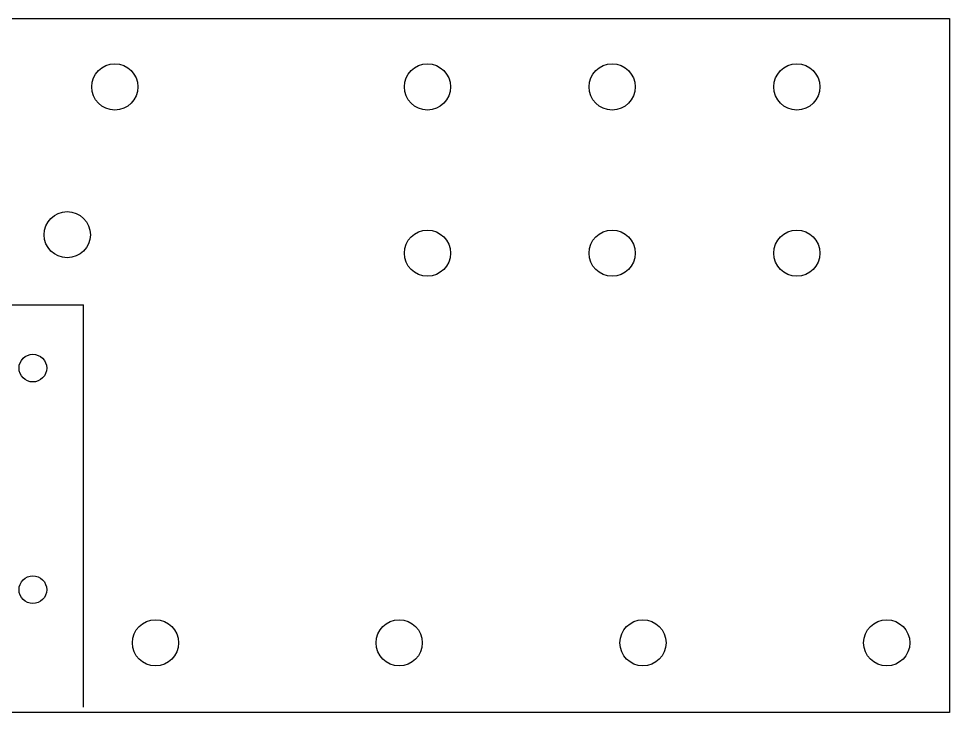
# Model space of a CAD drawing. Extents: x 280 to 426, y 216 to 306.
# Drawn here: x 375.6 to 426, y 268.3 to 305.9 of the extents above; entities that cross this region are included whole.
import ezdxf

# ---------------------------------------------------------------- set-up
doc = ezdxf.new("R2010")
doc.units = 0
doc.header["$MEASUREMENT"] = 0
doc.layers.get('0').update_dxf_attribs({"linetype": 'CONTINUOUS'})

msp = doc.modelspace()

# ---------------------------------------------------------------- linework, layer by layer
at = {"linetype": 'Continuous'}
for p in [(373.843, 290.395), (379.068, 268.62)]:
    msp.add_line(p, (379.068, 290.395), dxfattribs=at)
msp.add_lwpolyline([(279.815, 305.894), (425.954, 305.894), (425.954, 268.329), (279.815, 268.329)], close=True, dxfattribs=at)
at = {"color": 3, "linetype": 'Continuous'}
for centre in [(380.765, 302.195), (397.693, 302.195), (407.693, 302.195), (417.693, 302.195), (378.193, 294.195), (397.693, 293.195), (407.693, 293.195), (417.693, 293.195), (382.968, 272.095), (396.166, 272.095), (409.363, 272.095), (422.561, 272.095)]:
    msp.add_circle(centre, 1.25, dxfattribs=at)
at = {"color": 1, "linetype": 'Continuous'}
for centre in [(376.33, 286.97), (376.33, 274.97)]:
    msp.add_circle(centre, 0.75, dxfattribs=at)

doc.saveas('drawing.dxf')
